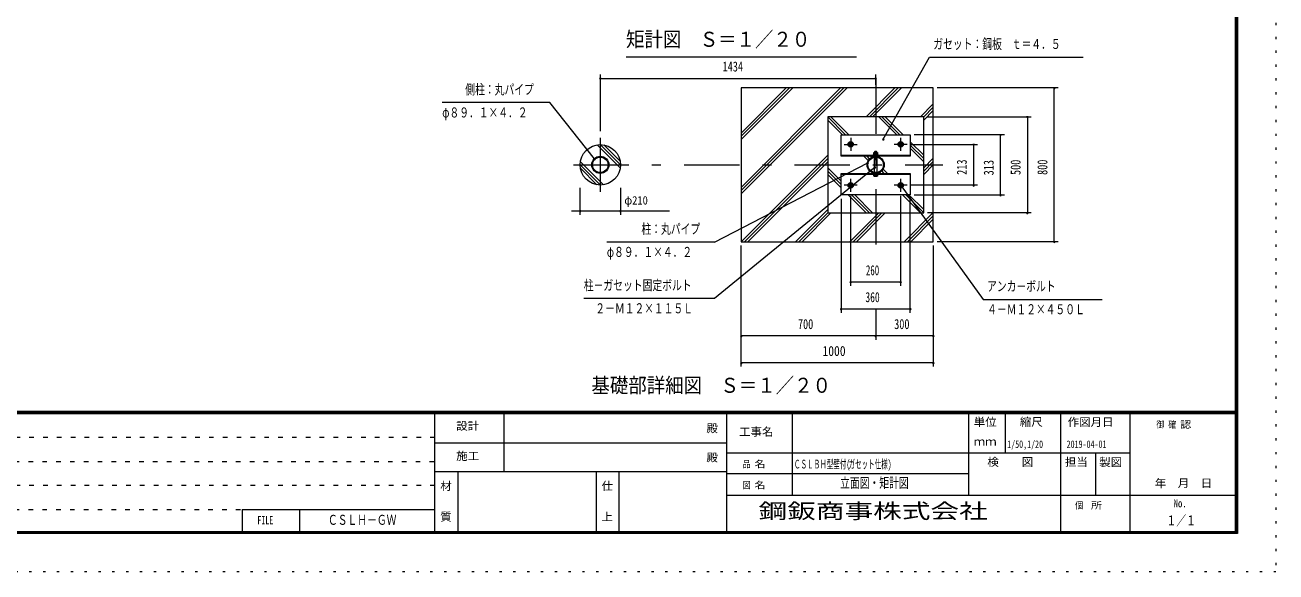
# Model space of a CAD drawing. Units: millimetres, scale not verified, with parts at other scales. Extents: x -27013 to 27023, y -10500 to 10500.
# Drawn here: x 10737 to 27023, y -10500 to -3387 of the extents above; entities that cross this region are included whole.
import ezdxf
from ezdxf.enums import TextEntityAlignment as Align

# ---------------------------------------------------------------- set-up
doc = ezdxf.new("R2010")
doc.units = ezdxf.units.MM
doc.header["$LTSCALE"] = 60
for name, pattern in [('USER1', [3, 1, -2]), ('USER3', [24, 12, -5, 2, -5]), ('USER4', [3, 0.5, -2.5])]:
    doc.linetypes.add(name, pattern=pattern)
doc.layers.add('0-1_0-F1TEXT', color=7, linetype='Continuous')
doc.layers.add('0-E_2-5DIM', color=7, linetype='Continuous')
for name, color, linetype, lineweight in [('0-6_2-02BOLD', 7, 'Continuous', 18), ('0-8_2-22CENTER', 3, 'USER3', 18), ('0-9_2-42THIN', 4, 'Continuous', 18), ('0-A_2-52DIM', 3, 'Continuous', 18), ('0-B_2-62HATCH', 2, 'Continuous', 18), ('0-C_F-F1PAPER', 5, 'Continuous', 18), ('0-D_F-E_J_ADD', 5, 'USER4', 18)]:
    doc.layers.add(name, color=color, linetype=linetype, lineweight=lineweight)
doc.styles.add('ＭＳ ゴシック', font='')
doc.styles.get('ＭＳ ゴシック').set_extended_font_data('MS Gothic')

msp = doc.modelspace()

# ---------------------------------------------------------------- linework, layer by layer
at = {"layer": '0-6_2-02BOLD'}
for p, q in [((21826.23, -5037.24), (21796.24, -5037.24)), ((21798.97, -5046.58), (21798.97, -5069.32)), ((21823.51, -5069.32), (21823.51, -5046.58)), ((22261.24, -5082.57), (21361.23, -5082.57)), ((21796.24, -5304.82), (21796.24, -5105.32)), ((21826.23, -5141.49), (21796.24, -5141.49)), ((21803.74, -5076.82), (21811.24, -5069.32)), ((21811.24, -5076.82), (21818.74, -5069.32)), ((21826.23, -5105.32), (21826.23, -5304.82)), ((21838.11, -5069.32), (21838.11, -5076.82)), ((21841.23, -5076.82), (21841.23, -5082.57)), ((21361.23, -5327.57), (22261.24, -5327.57)), ((21781.24, -5333.32), (21781.24, -5327.57)), ((21798.97, -5333.32), (21798.97, -5351.06)), ((21823.51, -5351.06), (21823.51, -5333.32)), ((21835.77, -5333.32), (21835.77, -5351.06))]:
    msp.add_line(p, q, dxfattribs=at)
for points in [[(22561.24, -4205.07), (20061.23, -4205.07), (20061.23, -6205.07), (22561.24, -6205.07)], [(22436.23, -4580.07), (21186.23, -4580.07), (21186.23, -5830.07), (22436.23, -5830.07)], [(22261.24, -4813.82), (22261.24, -5093.82), (21361.23, -5093.82), (21361.23, -4813.82)], [(21498.51, -4960.07), (21510.78, -4938.82), (21498.51, -4917.57), (21473.97, -4917.57), (21461.7, -4938.82), (21473.97, -4960.07)], [(22148.5, -4917.57), (22123.97, -4917.57), (22111.7, -4938.82), (22123.97, -4960.07), (22148.5, -4960.07), (22160.77, -4938.82)], [(21361.23, -5316.32), (22261.24, -5316.32), (22261.24, -5596.32), (21361.23, -5596.32)], [(21498.51, -5450.07), (21473.97, -5450.07), (21461.7, -5471.32), (21473.97, -5492.57), (21498.51, -5492.57), (21510.78, -5471.32)], [(22148.5, -5450.07), (22123.97, -5450.07), (22111.7, -5471.32), (22123.97, -5492.57), (22148.5, -5492.57), (22160.77, -5471.32)]]:
    msp.add_lwpolyline(points, close=True, dxfattribs=at)
for points in [[(21786.7, -5069.32), (21786.7, -5046.58), (21790.61, -5044.32), (21831.86, -5044.32), (21835.77, -5046.58), (21835.77, -5069.32)], [(21826.23, -5044.32), (21826.23, -5037.24), (21821.24, -5032.24), (21801.23, -5032.24), (21796.24, -5037.24), (21796.24, -5044.32)], [(21841.23, -5076.82), (21781.24, -5076.82), (21781.24, -5082.57)], [(21784.36, -5076.82), (21784.36, -5069.32), (21838.11, -5069.32)], [(21781.24, -5333.32), (21841.23, -5333.32), (21841.23, -5327.57)], [(21835.77, -5351.06), (21831.86, -5353.32), (21790.61, -5353.32), (21786.7, -5351.06), (21786.7, -5333.32)]]:
    msp.add_lwpolyline(points, dxfattribs=at)
for centre, radius in [((18226.24, -5205.07), 262.5), ((21486.24, -4938.82), 35), ((21486.24, -4938.82), 26.88), ((21486.24, -4938.82), 20.62), ((21486.24, -4938.82), 15), ((22136.23, -4938.82), 35), ((22136.23, -4938.82), 26.88), ((22136.23, -4938.82), 20.62), ((22136.23, -4938.82), 15), ((18226.24, -5205.07), 111.38), ((18226.24, -5205.07), 100.88), ((21811.24, -5205.07), 111.38), ((21811.24, -5205.07), 100.88), ((21486.24, -5471.32), 35), ((21486.24, -5471.32), 26.88), ((21486.24, -5471.32), 20.62), ((21486.24, -5471.32), 15), ((22136.23, -5471.32), 35), ((22136.23, -5471.32), 26.88), ((22136.23, -5471.32), 20.62), ((22136.23, -5471.32), 15)]:
    msp.add_circle(centre, radius, dxfattribs=at)
for centre, radius, start, end in [((21792.83, -5053.78), 9.46, 49.5701, 90), ((21811.24, -5078.77), 34.45, 69.13593, 110.86406), ((21829.64, -5053.78), 9.46, 90, 130.42989), ((21792.83, -5343.86), 9.46, 270, 310.42989), ((21811.24, -5318.87), 34.45, 249.13593, 290.86406), ((21829.64, -5343.86), 9.46, 229.5701, 270)]:
    msp.add_arc(centre, radius, start, end, dxfattribs=at)
at = {"layer": '0-8_2-22CENTER'}
for p, q in [((21811.24, -4080.07), (21811.24, -6330.07)), ((18226.24, -4855.07), (18226.24, -5555.07)), ((21486.24, -4853.46), (21486.24, -5024.18)), ((22136.23, -4853.46), (22136.23, -5024.18)), ((21400.87, -4938.82), (21571.6, -4938.82)), ((22221.6, -4938.82), (22050.87, -4938.82)), ((17876.24, -5205.07), (22686.23, -5205.07)), ((21571.6, -5471.32), (21400.87, -5471.32)), ((21486.24, -5556.68), (21486.24, -5385.96)), ((22221.6, -5471.32), (22050.87, -5471.32)), ((22136.23, -5385.96), (22136.23, -5556.68))]:
    msp.add_line(p, q, dxfattribs=at)
at = {"layer": '0-9_2-42THIN'}
for p, q in [((21799.98, -5033.49), (21799.98, -5044.32)), ((21822.49, -5044.32), (21822.49, -5033.49))]:
    msp.add_line(p, q, dxfattribs=at)
for points in [[(21796.24, -5147.99), (21799.98, -5141.49), (21799.98, -5104.82)], [(21822.49, -5104.82), (21822.49, -5141.49), (21826.23, -5147.99)]]:
    msp.add_lwpolyline(points, dxfattribs=at)
for centre in [(21486.24, -4938.82), (22136.23, -4938.82), (21486.24, -5471.32), (22136.23, -5471.32)]:
    msp.add_circle(centre, 11.25, dxfattribs=at)
at = {"layer": '0-A_2-52DIM'}
for p, q in [((21561.24, -3805.07), (18561.24, -3805.07)), ((21910.01, -4871.48), (22511.24, -3805.07)), ((22511.24, -3805.07), (24511.23, -3805.07)), ((18226.24, -4030.38), (18226.24, -4768.25)), ((21811.24, -4166.36), (21811.24, -4030.38)), ((18236.24, -4080.38), (18216.24, -4080.38)), ((18226.24, -4080.38), (21811.24, -4080.38)), ((21821.24, -4080.38), (21801.24, -4080.38)), ((24186.24, -4205.07), (22611.23, -4205.07)), ((24146.23, -4205.07), (24126.23, -4205.07)), ((24136.23, -6205.07), (24136.23, -4205.07)), ((22486.23, -4580.07), (23836.24, -4580.07)), ((23796.23, -4580.07), (23776.23, -4580.07)), ((23786.23, -4580.07), (23786.23, -5830.07)), ((21920.01, -4871.49), (21900.01, -4871.49)), ((23486.23, -4813.82), (22311.24, -4813.82)), ((23446.23, -4813.82), (23426.23, -4813.82)), ((23436.23, -5596.32), (23436.23, -4813.82)), ((22271.6, -4938.82), (23136.23, -4938.82)), ((23096.24, -4938.82), (23076.24, -4938.82)), ((23086.24, -4938.82), (23086.24, -5471.32)), ((18162.51, -5128.17), (18142.51, -5128.17)), ((19711.23, -6209.6), (21707.77, -5179.76)), ((21717.77, -5179.76), (21697.77, -5179.76)), ((21813.19, -5235.59), (21793.19, -5235.59)), ((17963.74, -5855.07), (17963.74, -5505.07)), ((18488.73, -5505.07), (18488.73, -5855.07)), ((22151.03, -5476.51), (22131.03, -5476.51)), ((23136.23, -5471.32), (22271.6, -5471.32)), ((23096.24, -5471.32), (23076.24, -5471.32)), ((21361.23, -5646.32), (21361.23, -7130.07)), ((21486.24, -6780.07), (21486.24, -5606.68)), ((22136.23, -5606.68), (22136.23, -6780.07)), ((22261.24, -7130.07), (22261.24, -5646.32)), ((22311.24, -5596.32), (23486.23, -5596.32)), ((23446.23, -5596.32), (23426.23, -5596.32)), ((17852.74, -5805.07), (19126.24, -5805.07)), ((17973.74, -5805.07), (17953.74, -5805.07)), ((18498.73, -5805.07), (18478.73, -5805.07)), ((23836.24, -5830.07), (22486.23, -5830.07)), ((23796.23, -5830.07), (23776.23, -5830.07)), ((19711.23, -6209.6), (18311.24, -6209.6)), ((20061.23, -7830.07), (20061.23, -6255.07)), ((22561.24, -6255.07), (22561.24, -7830.07)), ((24186.24, -6205.07), (22611.23, -6205.07)), ((24146.23, -6205.07), (24126.23, -6205.07)), ((21496.24, -6730.07), (21476.24, -6730.07)), ((22136.23, -6730.07), (21486.24, -6730.07)), ((22146.23, -6730.07), (22126.23, -6730.07)), ((21371.23, -7080.07), (21351.23, -7080.07)), ((21361.23, -7080.07), (22261.24, -7080.07)), ((21811.24, -7080.07), (21811.24, -7480.07)), ((22271.24, -7080.07), (22251.24, -7080.07)), ((20071.23, -7430.07), (20051.23, -7430.07)), ((22561.24, -7430.07), (20061.23, -7430.07)), ((21821.24, -7430.07), (21801.24, -7430.07)), ((22571.24, -7430.07), (22551.24, -7430.07)), ((20071.23, -7780.07), (20051.23, -7780.07)), ((22561.24, -7780.07), (20061.23, -7780.07)), ((22571.24, -7780.07), (22551.24, -7780.07))]:
    msp.add_line(p, q, dxfattribs=at)
for points in [[(18152.51, -5128.17), (17568.17, -4396.21), (16168.17, -4396.21)], [(21803.19, -5235.59), (19711.23, -6942.68), (18011.23, -6942.68)], [(22141.03, -5476.51), (23211.24, -6955.07), (24761.24, -6955.07)]]:
    msp.add_lwpolyline(points, dxfattribs=at)
for centre in [(18226.24, -4080.38), (21811.24, -4080.38), (24136.23, -4205.07), (23786.23, -4580.07), (21910.01, -4871.49), (23436.23, -4813.82), (23086.24, -4938.82), (18152.51, -5128.17), (21707.77, -5179.76), (21803.19, -5235.59), (22141.03, -5476.51), (23086.24, -5471.32), (23436.23, -5596.32), (17963.74, -5805.07), (18488.73, -5805.07), (23786.23, -5830.07), (24136.23, -6205.07), (21486.24, -6730.07), (22136.23, -6730.07), (21361.23, -7080.07), (22261.24, -7080.07), (20061.23, -7430.07), (21811.24, -7430.07), (22561.24, -7430.07), (20061.23, -7780.07), (22561.24, -7780.07)]:
    msp.add_arc(centre, 10, 180, 0, dxfattribs=at)
at = {"layer": '0-B_2-62HATCH'}
for p, q in [((20061.23, -5583.28), (21439.45, -4205.07)), ((21397.02, -4205.07), (20061.23, -5540.86)), ((20061.23, -5498.43), (21354.6, -4205.07)), ((20732.35, -4205.07), (20061.23, -4876.18)), ((20061.23, -4833.75), (20689.92, -4205.07)), ((20647.49, -4205.07), (20061.23, -4791.32)), ((22061.7, -4205.07), (21686.7, -4580.07)), ((21729.13, -4580.07), (22104.13, -4205.07)), ((22146.56, -4205.07), (21771.55, -4580.07)), ((22393.81, -4580.07), (22561.24, -4412.64)), ((22561.24, -4455.07), (22436.23, -4580.07)), ((22436.23, -4622.5), (22561.24, -4497.5)), ((21419.99, -4813.82), (21186.23, -4580.07)), ((21186.23, -4622.49), (21377.56, -4813.82)), ((21228.66, -4580.07), (21462.41, -4813.82)), ((21850.92, -4580.07), (22084.67, -4813.82)), ((22127.09, -4813.82), (21893.34, -4580.07)), ((21935.77, -4580.07), (22169.52, -4813.82)), ((18485.64, -5245.27), (18186.03, -4945.67)), ((18225.37, -4942.57), (18488.73, -5205.94)), ((18484.76, -5159.54), (18271.77, -4946.55)), ((22261.24, -4905.54), (22436.23, -5080.54)), ((22436.23, -5122.96), (22261.24, -4947.96)), ((22261.24, -4990.39), (22436.23, -5165.39)), ((18227.11, -5467.57), (17963.74, -5204.2)), ((17966.83, -5164.87), (18266.44, -5464.47)), ((21186.23, -5080.54), (20061.7, -6205.07)), ((20104.13, -6205.07), (21186.23, -5122.97)), ((21186.23, -5165.39), (20146.56, -6205.07)), ((21657.56, -5093.82), (21714.18, -5150.44)), ((21732.48, -5126.32), (21699.99, -5093.82)), ((21742.41, -5093.82), (21756.61, -5108.01)), ((22436.23, -5244.75), (22561.24, -5119.75)), ((22561.24, -5162.18), (22436.23, -5287.18)), ((22436.23, -5329.6), (22561.24, -5204.6)), ((17967.72, -5250.6), (18180.7, -5463.59)), ((21361.23, -5419.75), (21186.23, -5244.75)), ((21186.23, -5287.17), (21361.23, -5462.18)), ((21361.23, -5504.6), (21186.23, -5329.6)), ((21880.06, -5316.32), (21865.87, -5302.13)), ((21922.49, -5316.32), (21889.99, -5283.82)), ((21908.29, -5259.7), (21964.91, -5316.32)), ((21686.7, -5830.07), (21452.95, -5596.32)), ((21495.38, -5596.32), (21729.13, -5830.07)), ((21771.55, -5830.07), (21537.81, -5596.32)), ((22393.81, -5830.07), (22160.06, -5596.32)), ((22202.48, -5596.32), (22436.23, -5830.07)), ((22436.23, -5787.64), (22244.91, -5596.32)), ((21186.23, -5787.65), (20768.81, -6205.07)), ((20811.24, -6205.07), (21186.24, -5830.07)), ((21228.67, -5830.07), (20853.66, -6205.07)), ((21850.92, -5830.07), (21475.92, -6205.07)), ((21518.34, -6205.07), (21893.34, -5830.07)), ((21935.77, -5830.07), (21560.77, -6205.07)), ((22561.24, -5826.86), (22183.02, -6205.07)), ((22225.45, -6205.07), (22561.24, -5869.28)), ((22561.24, -5911.71), (22267.88, -6205.07))]:
    msp.add_line(p, q, dxfattribs=at)
at = {"layer": '0-C_F-F1PAPER'}
for p, q in [((26497.65, -8415), (-2152.35, -8415)), ((-2152.35, -8417.5), (26497.65, -8417.5)), ((26497.65, -8420), (-2152.35, -8420)), ((-2152.35, -8422.5), (26497.65, -8422.5)), ((26497.65, -8425), (-2152.35, -8425)), ((-2152.35, -8427.5), (26497.65, -8427.5)), ((26497.65, -8430), (-2152.35, -8430)), ((-2152.35, -8432.5), (26497.65, -8432.5)), ((26497.65, -8435), (-2152.35, -8435)), ((-2152.35, -8437.5), (26497.65, -8437.5)), ((26497.65, -8440), (-2152.35, -8440)), ((16072.65, -10000), (16072.65, -8440)), ((16972.65, -9200), (16972.65, -8440)), ((19872.65, -10000), (19872.65, -8440)), ((20722.65, -8440), (20722.65, -9500)), ((23022.65, -9500), (23022.65, -8440)), ((23497.65, -8440), (23497.65, -8950)), ((24222.65, -10000), (24222.65, -8440)), ((25122.65, -10000), (25122.65, -8440)), ((16072.65, -8820), (19872.65, -8820)), ((19872.65, -8950), (25122.65, -8950)), ((24672.65, -8950), (24672.65, -9500)), ((19872.65, -9200), (16072.65, -9200)), ((16372.65, -9200), (16372.65, -10000)), ((18172.65, -9200), (18172.65, -10000)), ((18472.65, -10000), (18472.65, -9200)), ((23022.65, -9225), (19872.65, -9225)), ((19872.65, -9500), (26522.65, -9500)), ((13564.65, -9688), (16072.65, -9688)), ((13564.65, -9688), (13564.65, -10000)), ((14314.65, -10000), (14314.65, -9688))]:
    msp.add_line(p, q, dxfattribs=at)
at = {"layer": '0-C_F-F1PAPER', "color": 6, "linetype": 'USER1'}
for p, q in [((16072.65, -8752), (-2177.35, -8752)), ((-2177.35, -9064), (16072.65, -9064)), ((16072.65, -9376), (-2177.35, -9376)), ((-2177.35, -9688), (13564.65, -9688))]:
    msp.add_line(p, q, dxfattribs=at)
at = {"layer": '0-C_F-F1PAPER'}
for points in [[(26522.65, -10000), (-2177.35, -10000), (-2177.35, 10100), (26522.65, 10100)], [(26520.14, -9997.5), (26520.14, 10097.5), (-2174.85, 10097.5), (-2174.85, -9997.5)], [(26517.65, -9995), (26517.65, 10095), (-2172.35, 10095), (-2172.35, -9995)], [(26515.15, -9992.5), (-2169.85, -9992.5), (-2169.85, 10092.5), (26515.15, 10092.5)], [(26512.65, -9990), (26512.65, 10090), (-2167.35, 10090), (-2167.35, -9990)], [(26510.15, -9987.5), (-2164.85, -9987.5), (-2164.85, 10087.5), (26510.15, 10087.5)], [(26507.64, -9985), (26507.64, 10085), (-2162.35, 10085), (-2162.35, -9985)], [(26505.15, -9982.5), (-2159.85, -9982.5), (-2159.85, 10082.5), (26505.15, 10082.5)], [(26502.65, -9980), (-2157.35, -9980), (-2157.35, 10080), (26502.65, 10080)], [(26500.15, -9977.5), (-2154.85, -9977.5), (-2154.85, 10077.5), (26500.15, 10077.5)], [(26497.65, -9975), (26497.65, 10075), (-2152.35, 10075), (-2152.35, -9975)]]:
    msp.add_lwpolyline(points, close=True, dxfattribs=at)
at = {"layer": '0-D_F-E_J_ADD'}
msp.add_lwpolyline([(27022.65, -10500), (-2677.35, -10500), (-2677.35, 10500), (27022.65, 10500)], close=True, dxfattribs=at)

# ---------------------------------------------------------------- texts
at = {"layer": '0-1_0-F1TEXT', "style": 'ＭＳ ゴシック'}
for s, height, width, p in [('1/50,1/20', 97.68, 0.65, (23523.83, -8916.7)), ('2019-04-01', 97.68, 0.65, (24297.65, -8916.7)), ('ＣＳＬＢＨ型壁付(', 110.7, 0.55, (20747.65, -9187.5)), ('ガセット仕様)', 110.7, 0.55, (21457.44, -9187.5)), ('立面図・矩計図', 130.2, 0.7, (21347.65, -9444.74)), ('ＣＳＬＨ－ＧＷ', 130.2, 0.7, (14679.24, -9926.24)), ('１／１', 130.2, 0.7, (25597.65, -9934.49))]:
    msp.add_text(s, height=height, dxfattribs=dict(at, width=width)).set_placement(p, align=Align.BOTTOM_LEFT)
at = {"layer": '0-A_2-52DIM', "color": 7, "style": 'ＭＳ ゴシック'}
for s, height, width, p in [('矩計図\u3000Ｓ＝１／２０', 195.4, 0.9, (18561.24, -3728.42)), ('ガセット：鋼板\u3000ｔ＝４．５', 130.2, 0.7, (22561.24, -3737.3)), ('1434', 130.2, 0.75, (19818.22, -4030.38)), ('側柱：丸パイプ', 130.2, 0.7, (16468.17, -4328.45)), ('φ８９．１×４．２', 130.2, 0.7, (16168.17, -4628.45)), ('φ210', 110.7, 0.9, (18538.74, -5755.07)), ('柱：丸パイプ', 130.2, 0.7, (18761.23, -6141.84)), ('φ８９．１×４．２', 130.2, 0.7, (18311.24, -6441.84)), ('260', 130.2, 0.65, (21683.96, -6680.07)), ('柱－ガセット固定ボルト', 130.2, 0.7, (18011.23, -6874.92)), ('アンカ－ボルト', 130.2, 0.7, (23261.24, -6887.3)), ('360', 130.2, 0.7, (21677.52, -7030.07)), ('２－Ｍ１２×１１５Ｌ', 130.2, 0.7, (18161.23, -7174.92)), ('４－Ｍ１２×４５０Ｌ', 130.2, 0.7, (23261.24, -7187.3)), ('700', 130.2, 0.75, (20799.23, -7380.07)), ('300', 130.2, 0.75, (22052.13, -7380.07)), ('1000', 130.2, 0.85, (21118.43, -7730.07)), ('基礎部詳細図\u3000Ｓ＝１／２０', 195.4, 0.9, (18111.24, -8228.42))]:
    msp.add_text(s, height=height, dxfattribs=dict(at, width=width)).set_placement(p, align=Align.BOTTOM_LEFT)
at = {"layer": '0-A_2-52DIM', "color": 7, "style": 'ＭＳ ゴシック', "width": 0.75}
for s, p in [('213', (23036.23, -5335.02)), ('313', (23386.23, -5342.07)), ('500', (23736.23, -5337.51)), ('800', (24086.23, -5336.48))]:
    msp.add_text(s, height=130.2, rotation=90, dxfattribs=at).set_placement(p, align=Align.BOTTOM_LEFT)
at = {"layer": '0-C_F-F1PAPER', "color": 7, "style": 'ＭＳ ゴシック'}
for s, height, width, p in [('設計', 104.2, 1.05, (16350.15, -8683.83)), ('殿', 104.2, 1.05, (19607.65, -8715.79)), ('工事名', 104.2, 1.05, (20032.65, -8760.79)), ('単位', 104.2, 1.05, (23087.65, -8633.29)), ('縮尺', 104.2, 1.05, (23687.65, -8633.29)), ('作図月日', 104.2, 1.05, (24311.55, -8634.31)), ('御 ', 88.56, 0.85, (25465.4, -8654.43)), ('確 ', 88.56, 0.85, (25619.79, -8654.43)), ('認', 88.56, 1.2, (25774.17, -8654.43)), ('ｍｍ', 104.2, 1.05, (23087.65, -8888.29)), ('施工', 104.2, 1.05, (16350.15, -9075.79)), ('殿', 104.2, 1.05, (19607.65, -9095.79)), ('品 ', 88.56, 0.85, (20078.9, -9167.5)), ('名', 88.56, 1.2, (20233.28, -9167.5)), ('検\u3000\u3000図', 104.2, 1.05, (23265.15, -9153.29)), ('担当', 104.2, 1.05, (24275.15, -9153.29)), ('製図', 104.2, 1.05, (24721.13, -9155.74)), ('\u3000年\u3000月\u3000日', 104.2, 1.05, (25296.39, -9430.22)), ('材', 104.2, 1.05, (16142.65, -9465.79)), ('仕', 104.2, 1.05, (18242.65, -9465.79)), ('図 ', 88.56, 0.85, (20078.9, -9442.5)), ('名', 88.56, 1.2, (20233.28, -9442.5)), ('個  ', 88.56, 0.85, (24407.65, -9705)), ('所', 88.56, 1.2, (24613.5, -9705)), ('No.', 104.2, 0.8, (25690.15, -9690.79)), ('質', 104.2, 1.05, (16142.65, -9865.79)), ('上', 104.2, 1.05, (18242.65, -9865.79)), ('FILE', 104.2, 0.7, (13760.9, -9909.79))]:
    msp.add_text(s, height=height, dxfattribs=dict(at, width=width)).set_placement(p, align=Align.BOTTOM_LEFT)
at = {"layer": '0-E_2-5DIM', "style": 'ＭＳ ゴシック', "width": 1.4}
msp.add_text('鋼鈑商事株式会社', height=195.4, dxfattribs=at).set_placement((20285.86, -9863.48), align=Align.BOTTOM_LEFT)

doc.saveas('drawing.dxf')
